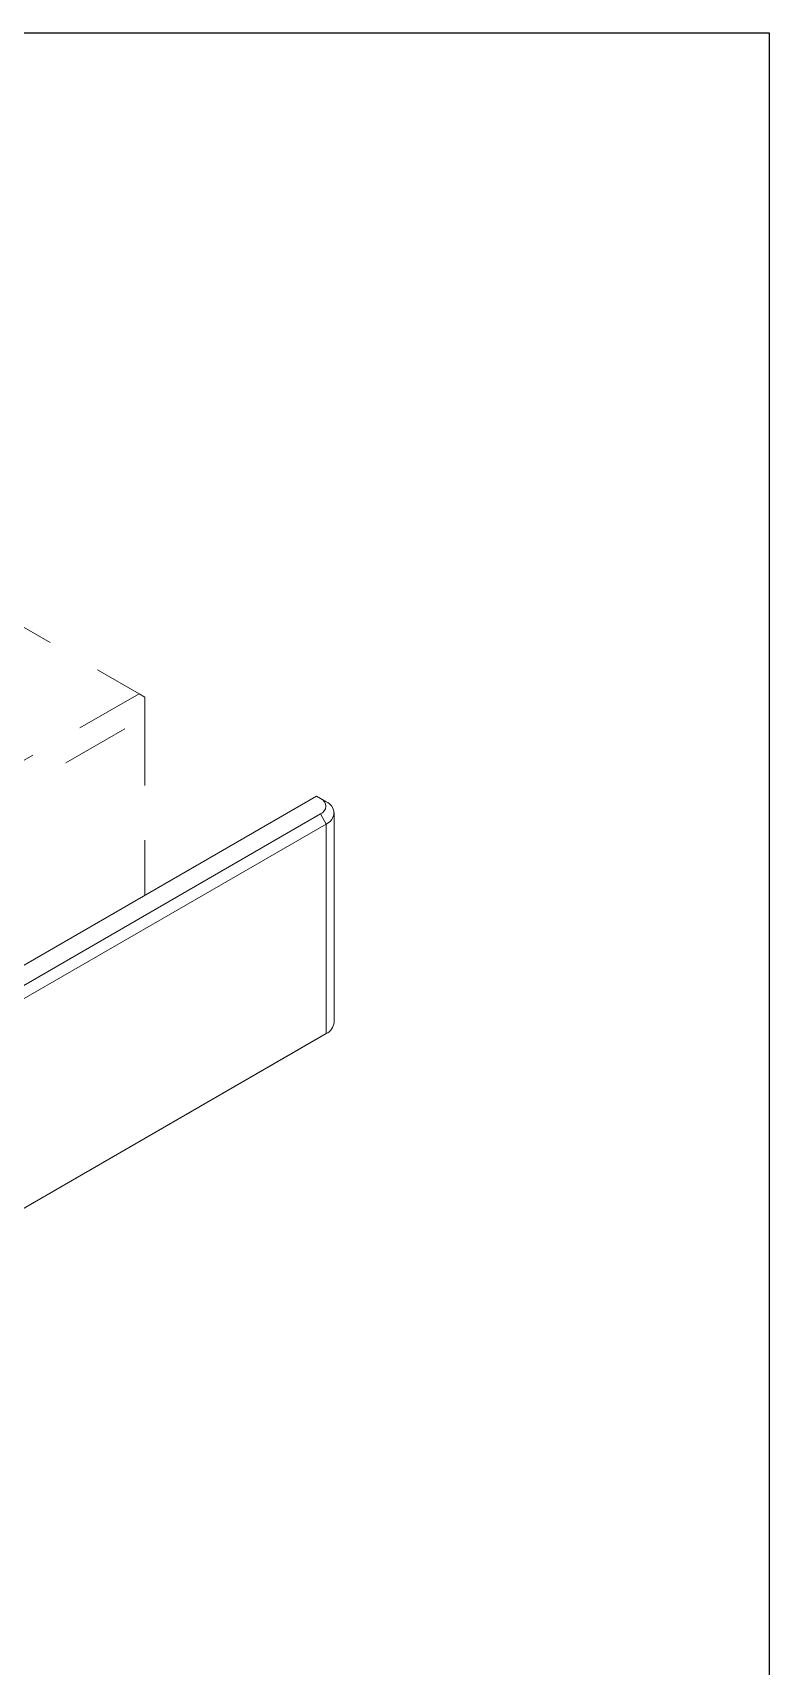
# Model space of a CAD drawing. Extents: x 0 to 10.3, y -9 to 0.
# Drawn here: x 8.976 to 10.325, y -2.991 to 0 of the extents above; entities that cross this region are included whole.
import ezdxf

# ---------------------------------------------------------------- set-up
doc = ezdxf.new("R2010")
doc.units = 0
doc.header["$LTSCALE"] = 0.5
doc.header["$MEASUREMENT"] = 0
doc.linetypes.add('HIDDEN', pattern=[0.375, 0.25, -0.125])
doc.layers.add('Jig', color=41, linetype='CONTINUOUS', lineweight=13)
doc.layers.add('Text-Unprinted', color=131, linetype='CONTINUOUS', plot=False)

msp = doc.modelspace()

# ---------------------------------------------------------------- linework, layer by layer
at = {"layer": 'Jig', "linetype": 'HIDDEN', "transparency": 16777216}
for p, q in [((7.9255, -0.4916), (9.1709, -1.2106)), ((9.1709, -1.2106), (7.4777, -2.1881)), ((9.1709, -1.2106), (9.1815, -1.2167)), ((9.1815, -1.2534), (9.1815, -1.2167)), ((7.4777, -2.237), (9.1815, -1.2534)), ((9.1815, -1.2534), (9.1815, -1.5795))]:
    msp.add_line(p, q, dxfattribs=at)
at = {"layer": 'Jig', "transparency": 16777216}
for p, q in [((7.5307, -2.5325), (9.4957, -1.3981)), ((9.4957, -1.3981), (9.5028, -1.4022)), ((9.5028, -1.4022), (9.5134, -1.4083)), ((9.5028, -1.4307), (7.5484, -2.559)), ((9.5028, -1.4307), (9.5134, -1.4491)), ((9.5281, -1.4287), (9.5281, -1.8125)), ((7.559, -2.5774), (9.5134, -1.4491)), ((9.5134, -1.4491), (9.5134, -1.8329)), ((7.5484, -2.9673), (9.5028, -1.839)), ((9.5134, -1.8329), (7.559, -2.9612)), ((9.5028, -1.839), (9.5134, -1.8329))]:
    msp.add_line(p, q, dxfattribs=at)
for centre, radius, start, end in [((9.4974, -1.4164), 0.0153, 290.7834, 69.2166), ((9.5057, -1.4287), 0.0218, 290.7834, 69.2166), ((9.503, -1.81), 0.0251, 294.3747, 354.3052)]:
    msp.add_arc(centre, radius, start, end, dxfattribs=at)
at = {"layer": 'Text-Unprinted', "transparency": 16777216}
msp.add_lwpolyline([(0, 0), (10.3248, 0), (10.3248, -8.9406), (0, -8.9406)], close=True, dxfattribs=at)

doc.saveas('drawing.dxf')
